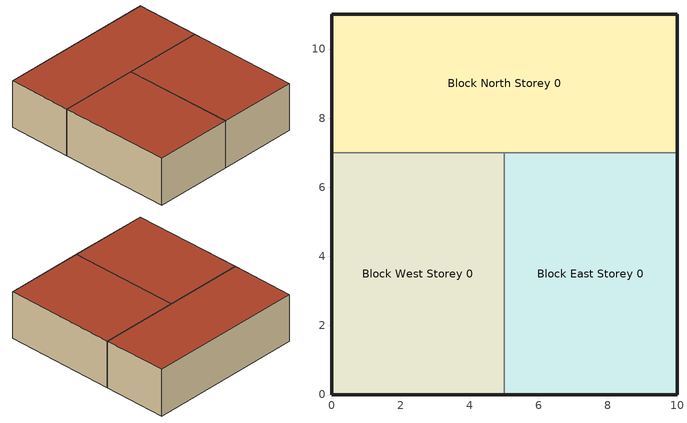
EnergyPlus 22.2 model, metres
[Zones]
Block North Storey 0
 floor ground (Project Floor): 10,11 10,7 0,7 0,11 z0
 wall outside (Project Wall): 10,7 10,11 0,11 0,7 z0:3
 wall to Block East Storey 0 (Project Partition): 5,7 10,7 z0:3
 wall to Block West Storey 0 (Project Partition): 0,7 5,7 z0:3
 roof outside (Project Flat Roof): 10,7 10,11 0,11 0,7 z3
Block East Storey 0
 floor ground (Project Floor): 10,7 10,0 5,0 5,7 z0
 wall outside (Project Wall): 5,0 10,0 10,7 z0:3
 wall to Block West Storey 0 (Project Partition): 5,7 5,0 z0:3
 roof outside (Project Flat Roof): 10,0 10,7 5,7 5,0 z3
Block West Storey 0
 floor ground (Project Floor): 5,7 5,0 0,0 0,7 z0
 wall outside (Project Wall): 0,7 0,0 5,0 z0:3
 roof outside (Project Flat Roof): 5,0 5,7 0,7 0,0 z3
[Building]
None: North Axis=0; Terrain=Suburbs; Loads Convergence Tolerance Value=0.04; Temperature Convergence Tolerance Value=0.4; Solar Distribution=FullInteriorAndExterior; Maximum Number of Warmup Days=25; Minimum Number of Warmup Days=6
[Site:Location]
DENVER_STAPLETON_CO_USA_WMO_724690: Latitude=39.77; Longitude=-104.87; Time Zone=-7; Elevation=1611
[SizingPeriod:DesignDay] Day of Month=21; Humidity Condition Type=Wetbulb; Barometric Pressure=83411; Rain Indicator=No; Snow Indicator=No; Daylight Saving Time Indicator=No; Solar Model Indicator=ASHRAEClearSky
Name | Month | Day Type | Maximum DryBulb Temperature | Daily DryBulb Temperature Range | Wetbulb or DewPoint at Maximum DryBulb | Wind Speed | Wind Direction | Sky Clearness
DENVER_STAPLETON Ann Htg 99.6% Condns DB | 12 | WinterDesignDay | -20 | 0 | -20 | 2.3 | 180 | 0
DENVER_STAPLETON Ann Clg .4% Condns DB=>MWB | 7 | SummerDesignDay | 34.1 | 15.2 | 15.8 | 4 | 120 | 1
[MATERIAL]
DefaultMaterial: Roughness=Rough; Thickness=0.1; Conductivity=0.1; Density=1000; Specific Heat=1000; Thermal Absorptance=0.9; Solar Absorptance=0.7; Visible Absorptance=0.7
[CONSTRUCTION]
Project Wall; Project Partition; Project Floor; Project Flat Roof: DefaultMaterial
[ZONE] Type=1; Multiplier=1; Ceiling Height=autocalculate; Volume=autocalculate; Floor Area=autocalculate; Part of Total Floor Area=Yes
Block North Storey 0; Block East Storey 0; Block West Storey 0
